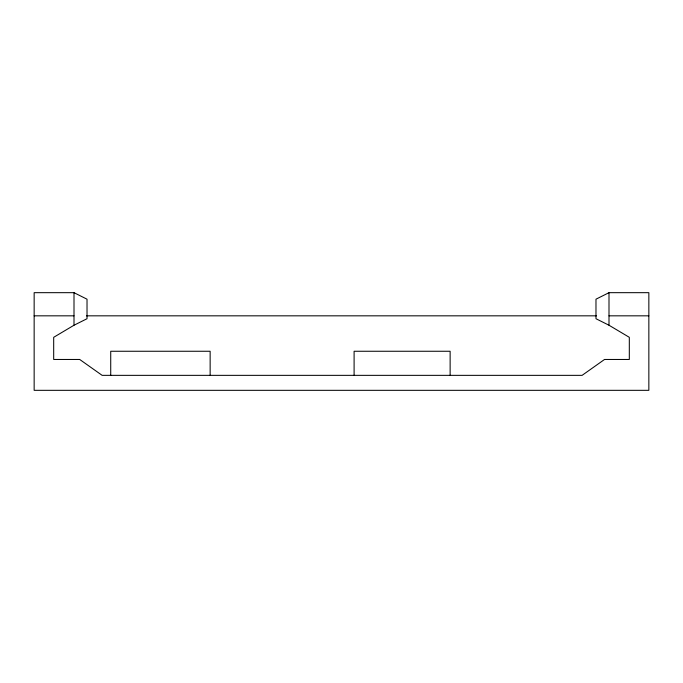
<?xml version="1.0" encoding="UTF-8"?>
<svg xmlns="http://www.w3.org/2000/svg" width="683" height="683" viewBox="0 0 683 683"><rect width="100%" height="100%" fill="white"/><g stroke="black" fill="none" stroke-linecap="round" stroke-linejoin="round"><path stroke-width="1.02" d="M74.003 325.236L53.684 337.317L53.684 359.463L79.706 359.463L102.134 375.351L582.104 375.351L604.532 359.463L629.316 359.463L629.316 337.317L608.997 325.236L595.977 318.722L595.977 299.188L608.997 292.674L648.85 292.674L648.85 390.326L34.15 390.326L34.15 292.674L74.003 292.674L87.023 299.188L87.023 318.722L74.003 325.236L74.003 292.674M34.15 315.828L74.003 315.828M86.442 315.828L596.558 315.828M608.997 315.828L648.85 315.828M608.997 292.674L608.997 325.236M450.131 375.539L450.131 351.258L354.101 351.258L354.101 375.539M210.142 375.539L210.142 351.258L110.723 351.258L110.723 375.539"/></g></svg>
